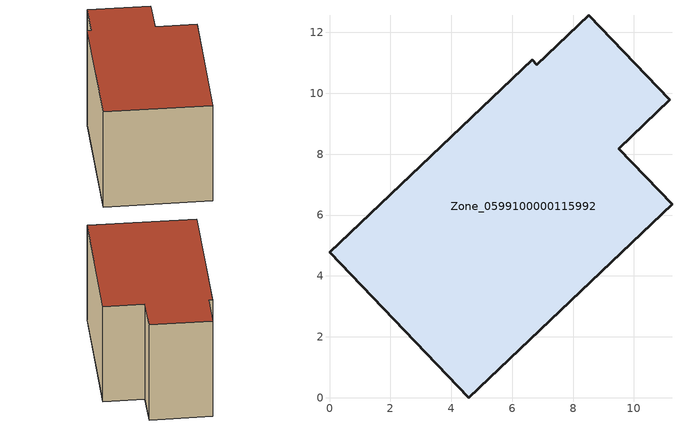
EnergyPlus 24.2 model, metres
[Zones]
Zone_0599100000115992
 floor ground (C_G): 11.25,6.35 4.58,0 0,4.78 6.66,11.1 6.81,10.94 8.51,12.56 11.18,9.79 9.5,8.18 z0
 wall outside (C_F): 4.58,0 11.25,6.35 9.5,8.18 11.18,9.79 8.51,12.56 6.81,10.94 6.66,11.1 0,4.78 4.58,0 z0:6.74
 roof outside (C_R): 8.51,12.56 6.81,10.94 6.66,11.1 0,4.78 4.58,0 11.25,6.35 9.5,8.18 11.18,9.79 z6.74
[BUILDING]
Pand.0599100000115992: North Axis=0; Terrain=City; Loads Convergence Tolerance Value=0.04; Temperature Convergence Tolerance Value=0.4; Solar Distribution=FullExterior; Maximum Number of Warmup Days=25; Minimum Number of Warmup Days=1
[Site:Location]
Rotterdam.The.Hague.AP_ZH_NLD Design_Conditions: Latitude=51.96; Longitude=4.45; Time Zone=1; Elevation=-4.5
[SITE:GROUNDTEMPERATURE:BUILDINGSURFACE]
18, 18, 18, 18, 18, 18, 18, 18, 18, 18, 18, 18
[MATERIAL] Thermal Absorptance=0.9; Solar Absorptance=0.7; Visible Absorptance=0.7
Name | Roughness | Thickness | Conductivity | Density | Specific Heat
G.D.1965 | MediumSmooth | 0.15 | 1 | 540 | 1210
F.D.1965 | Rough | 0.3 | 0.857143 | 1920 | 840
R.D.1965 | MediumRough | 0.2 | 0.08 | 1500 | 1000
[CONSTRUCTION]
C_G: G.D.1965
C_F: F.D.1965
C_R: R.D.1965
[ZONE]
Zone_0599100000115992: Type=1; Multiplier=1; Ceiling Height=Autocalculate; Volume=Autocalculate; Floor Area=autocalculate; Part of Total Floor Area=Yes
[ZONEINFILTRATION:DESIGNFLOWRATE]
Infil_Zone_0599100000115992: Zone or ZoneList or Space or SpaceList=Zone_0599100000115992; Schedule=AlwaysOn; Design Flow Rate Calculation Method=Flow/Area; Flow Rate per Floor Area=0.0042; Constant Term Coefficient=1; Temperature Term Coefficient=0; Velocity Term Coefficient=0; Velocity Squared Term Coefficient=0
[HVACTEMPLATE:ZONE:IDEALLOADSAIRSYSTEM]
Zone_0599100000115992: Maximum Heating Supply Air Temperature=50; Minimum Cooling Supply Air Temperature=13; Maximum Heating Supply Air Humidity Ratio=0.0156; Minimum Cooling Supply Air Humidity Ratio=0.0077; Heating Limit=NoLimit; Cooling Limit=NoLimit; Dehumidification Control Type=ConstantSensibleHeatRatio; Cooling Sensible Heat Ratio=0.7; Dehumidification Setpoint=60; Humidification Control Type=None; Humidification Setpoint=30; Outdoor Air Method=None; Outdoor Air Flow Rate per Person=0.00944; Outdoor Air Flow Rate per Zone Floor Area=0; Outdoor Air Flow Rate per Zone=0; Demand Controlled Ventilation Type=None; Outdoor Air Economizer Type=NoEconomizer; Heat Recovery Type=None; Sensible Heat Recovery Effectiveness=0.7; Latent Heat Recovery Effectiveness=0.65
[ZONECONTROL:THERMOSTAT]
ThermostatControl_Zone_0599100000115992: Zone or ZoneList=Zone_0599100000115992; Control Type Schedule=DualSetpointControlType; Control 1=Thermostat_Zone_0599100000115992; Temperature Difference Between Cutout And Setpoint=0
[THERMOSTATSETPOINT:DUALSETPOINT]
Thermostat_Zone_0599100000115992: Heating Setpoint Temperature Schedule=HeatingSetpoint_Zone_0599100000115992; Cooling Setpoint Temperature Schedule=CoolingSetpoint_Zone_0599100000115992
[SCHEDULE:COMPACT]
HeatingSetpoint_Zone_0599100000115992: Through: 12/31, For: AllDays, Until: 24:00, 21
CoolingSetpoint_Zone_0599100000115992: Through: 12/31, For: AllDays, Until: 24:00, 24
DualSetpointControlType: Through: 12/31, For: AllDays, Until: 24:00, 4
AlwaysOn: Through: 12/31, For: AllDays, Until: 24:00, 1
